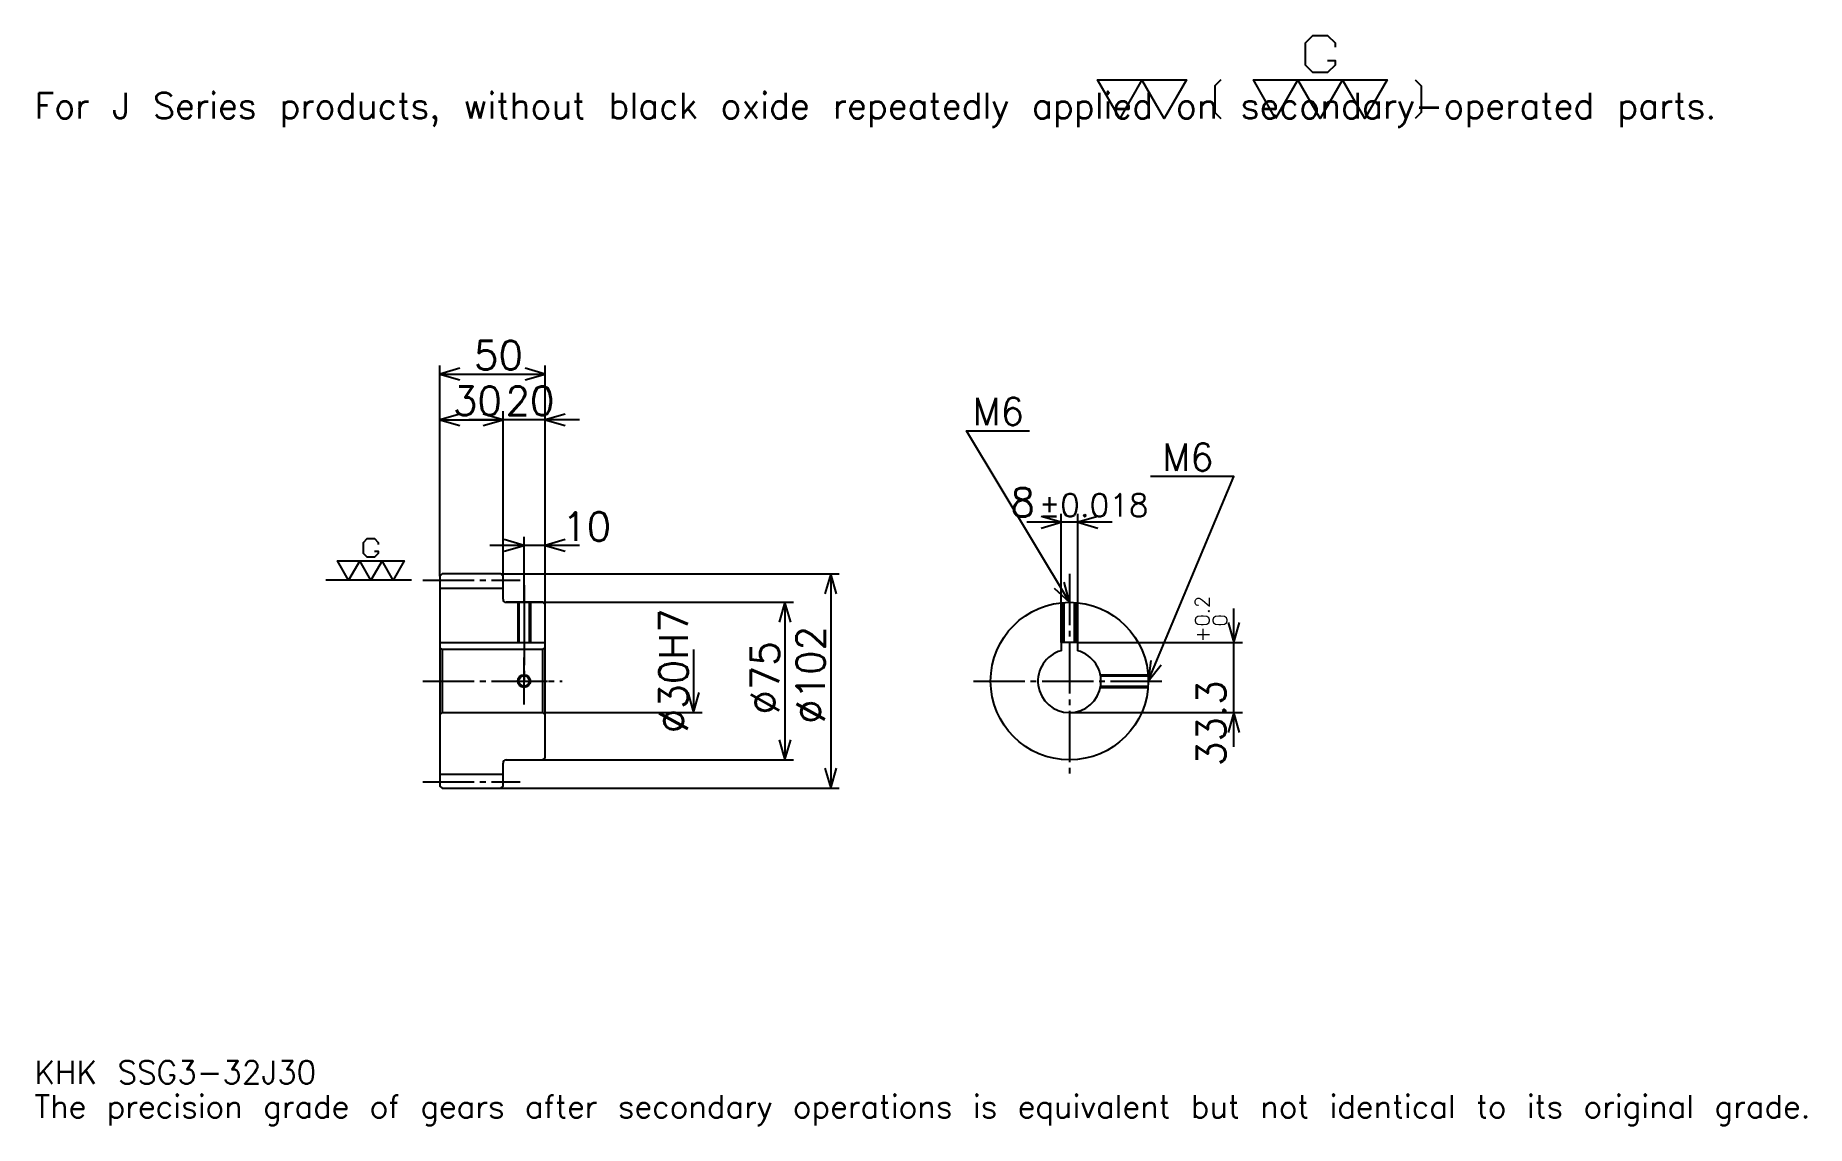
# Model space of a CAD drawing. Extents: x 28 to 870, y 10 to 529.
import ezdxf

# ---------------------------------------------------------------- set-up
doc = ezdxf.new("R2010")
doc.units = 0
doc.linetypes.add('DASHDOT', pattern=[32.608695, 24.456522, -2.717391, 2.717391, -2.717391])
doc.layers.get('0').update_dxf_attribs({"linetype": 'CONTINUOUS'})
doc.layers.add('DASHDOT', color=6, linetype='DASHDOT')
doc.styles.add('KANJI', font='TXT', dxfattribs={"bigfont": 'BIGFONT'})

msp = doc.modelspace()

# ---------------------------------------------------------------- linework, layer by layer
at = {"color": 5}
for p, q in [((220.108688, 272.467407), (220.108688, 371.652161)), ((270.108704, 272.467407), (270.108704, 371.652161)), ((220.108688, 367.576111), (270.108704, 367.576111)), ((220.108688, 345.836975), (250.108688, 345.836975)), ((286.413025, 345.836975), (233.804337, 345.836975)), ((250.108688, 272.467407), (250.108688, 349.913025)), ((539.869568, 297.010864), (499.260864, 297.010864)), ((515.565186, 239.767395), (515.565186, 301.086945)), ((523.565186, 239.767395), (523.565186, 301.086945)), ((260.108704, 272.467407), (260.108704, 290.130432)), ((286.413025, 286.054352), (243.804337, 286.054352)), ((220.108688, 271.467407), (220.108688, 272.467407)), ((249.108688, 272.467407), (270.108704, 272.467407)), ((250.108688, 271.467407), (250.108688, 272.467407)), ((260.108704, 258.967407), (260.108704, 272.467407)), ((260.108704, 258.967407), (260.108704, 272.467407)), ((270.108704, 272.467407), (410.054321, 272.467407)), ((270.108704, 257.967407), (270.108704, 272.467407)), ((405.978271, 272.467407), (405.978271, 170.467392)), ((251.608688, 258.967407), (270.108704, 258.967407)), ((270.108704, 258.967407), (388.315186, 258.967407)), ((384.239136, 258.967407), (384.239136, 183.967392)), ((597.82605, 190.16304), (597.82605, 256.071747)), ((340.760864, 236.467392), (340.760864, 206.467392)), ((523.565186, 239.767395), (601.902161, 239.767395)), ((270.108704, 206.467392), (344.836945, 206.467392)), ((519.565186, 206.467392), (601.902161, 206.467392)), ((251.608688, 183.967392), (270.108704, 183.967392)), ((270.108704, 183.967392), (388.315186, 183.967392)), ((249.108688, 170.467392), (270.108704, 170.467392)), ((270.108704, 170.467392), (410.054321, 170.467392))]:
    msp.add_line(p, q, dxfattribs=at)
at = {"color": 7}
msp.add_line((206.521729, 269.467407), (165.760864, 269.467407), dxfattribs=at)
at = {"color": 4}
for p, q in [((220.108688, 265.717407), (250.108688, 265.717407)), ((220.108688, 239.767395), (270.108704, 239.767395)), ((221.108688, 236.467392), (221.108688, 206.467392)), ((269.108704, 236.467392), (270.108704, 237.467392)), ((269.108704, 206.467392), (270.108704, 205.467392)), ((220.108688, 177.217392), (250.108688, 177.217392))]:
    msp.add_line(p, q, dxfattribs=at)
at = {"color": 7}
for points in [[(642.391296, 516.684753), (645.92395, 516.684753), (645.92395, 514.565186), (642.391296, 511.032593), (635.326111, 511.032593), (631.793518, 514.565186), (631.793518, 525.163025), (635.326111, 528.695679), (642.391296, 528.695679), (645.92395, 525.163025), (645.92395, 523.043457)], [(543.478271, 489.130432), (532.880432, 507.5), (575.271729, 507.5), (564.67395, 489.130432), (554.076111, 507.5), (543.478271, 489.130432)], [(591.521729, 507.5), (588.695679, 504.67392), (588.695679, 491.956512), (591.521729, 489.130432)], [(617.663086, 489.130432), (607.065247, 507.5), (670.652161, 507.5), (660.054382, 489.130432), (649.456543, 507.5), (638.858704, 489.130432), (628.260864, 507.5), (617.663086, 489.130432)], [(684.076111, 507.5), (686.902222, 504.67392), (686.902222, 491.956512), (684.076111, 489.130432)], [(188.994568, 283.244568), (190.760864, 283.244568), (190.760864, 282.184784), (188.994568, 280.418488), (185.461945, 280.418488), (183.695648, 282.184784), (183.695648, 287.483704), (185.461945, 289.25), (188.994568, 289.25), (190.760864, 287.483704), (190.760864, 286.42392)], [(176.630432, 269.467407), (171.331512, 278.652161), (203.125, 278.652161), (197.82608, 269.467407), (192.527161, 278.652161), (187.228256, 269.467407), (181.929337, 278.652161), (176.630432, 269.467407)]]:
    msp.add_lwpolyline(points, dxfattribs=at)
at = {"color": 5}
for points in [[(229.619553, 370.293488), (220.108688, 367.576111), (229.619553, 364.858704)], [(260.597809, 364.858704), (270.108704, 367.576111), (260.597809, 370.293488)], [(229.619553, 348.554352), (220.108688, 345.836975), (229.619553, 343.119568)], [(240.597824, 343.119568), (250.108688, 345.836975), (240.597824, 348.554352)], [(240.597824, 343.119568), (250.108688, 345.836975), (240.597824, 348.554352)], [(279.619568, 348.554352), (270.108704, 345.836975), (279.619568, 343.119568)], [(519.565186, 258.967407), (470.652161, 340.489136), (500.543457, 340.489136)], [(557.065186, 221.467392), (597.82605, 318.75), (558.152161, 318.75)], [(506.054321, 294.293457), (515.565186, 297.010864), (506.054321, 299.728271)], [(533.07605, 299.728271), (523.565186, 297.010864), (533.07605, 294.293457)], [(250.597824, 283.336975), (260.108704, 286.054352), (250.597824, 288.771729)], [(279.619568, 288.771729), (270.108704, 286.054352), (279.619568, 283.336975)], [(408.695648, 262.956512), (405.978271, 272.467407), (403.260864, 262.956512)], [(512.341736, 265.724792), (519.565186, 258.967407), (517.002014, 268.520996)], [(386.956512, 249.456528), (384.239136, 258.967407), (381.521729, 249.456528)], [(595.108704, 249.278259), (597.82605, 239.767395), (600.543457, 249.278259)], [(558.234314, 231.289505), (557.065186, 221.467392), (563.246887, 229.18927)], [(338.043457, 215.978256), (340.760864, 206.467392), (343.478271, 215.978256)], [(600.543457, 196.956528), (597.82605, 206.467392), (595.108704, 196.956528)], [(381.521729, 193.478256), (384.239136, 183.967392), (386.956512, 193.478256)], [(403.260864, 179.978271), (405.978271, 170.467392), (408.695648, 179.978271)]]:
    msp.add_lwpolyline(points, dxfattribs=at)
at = {"color": 4}
for points in [[(250.108688, 260.467407), (250.108688, 271.467407), (249.108688, 272.467407), (221.108688, 272.467407), (220.108688, 271.467407), (220.108688, 205.467392)], [(251.608688, 183.967392), (269.108704, 183.967392), (270.108704, 184.967392), (270.108704, 257.967407), (269.108704, 258.967407), (251.608688, 258.967407)], [(257.108704, 258.967407), (257.108704, 239.767395)], [(257.648682, 258.967407), (257.648682, 239.767395)], [(262.568695, 258.967407), (262.568695, 239.767395)], [(263.108704, 258.967407), (263.108704, 239.767395)], [(516.565186, 239.767395), (516.565186, 258.847198)], [(517.105225, 239.767395), (517.105225, 258.886627)], [(522.025208, 239.767395), (522.025208, 258.886627)], [(522.565186, 239.767395), (522.565186, 258.847198)], [(220.108688, 205.467392), (221.108688, 206.467392), (269.108704, 206.467392), (269.108704, 236.467392), (221.108688, 236.467392), (220.108688, 237.467392)], [(523.565186, 235.924225), (523.565186, 239.767395), (515.565186, 239.767395), (515.565186, 235.924225)], [(534.262146, 224.467392), (556.945007, 224.467392)], [(534.362122, 223.927399), (556.984436, 223.927399)], [(534.262146, 218.467392), (556.945007, 218.467392)], [(534.362122, 219.007385), (556.984436, 219.007385)], [(220.108688, 205.467392), (220.108688, 171.467392), (221.108688, 170.467392), (249.108688, 170.467392), (250.108688, 171.467392), (250.108688, 182.467392)]]:
    msp.add_lwpolyline(points, dxfattribs=at)
for centre, radius in [((519.565186, 221.467392), 37.5), ((260.108704, 221.467392), 2.46)]:
    msp.add_circle(centre, radius, dxfattribs=at)
at = {"color": 7}
msp.add_circle((260.108704, 221.467392), 3, dxfattribs=at)
at = {"color": 4}
for centre, radius, start, end in [((251.608688, 260.467407), 1.5, 180, 270), ((519.565186, 221.467392), 15, 105.466010323, 74.533989677), ((251.608688, 182.467392), 1.5, 90, 180)]:
    msp.add_arc(centre, radius, start, end, dxfattribs=at)
at = {"layer": 'DASHDOT', "color": 7}
for p, q in [((519.565186, 272.554352), (519.565186, 175.815216)), ((211.956512, 269.467407), (258.260864, 269.467407)), ((260.108704, 258.967407), (260.108704, 221.467392)), ((211.956512, 221.467392), (278.260864, 221.467392)), ((473.913025, 221.467392), (565.217407, 221.467392)), ((211.956512, 173.467392), (258.260864, 173.467392))]:
    msp.add_line(p, q, dxfattribs=at)
for points in [[(260.108704, 267.119568), (260.108704, 231.615219)], [(260.108704, 210.315216), (260.108704, 232.619568)], [(248.956512, 221.467392), (271.260864, 221.467392)]]:
    msp.add_lwpolyline(points, dxfattribs=at)

# ---------------------------------------------------------------- texts
at = {"color": 7, "style": 'KANJI'}
for s, height, p in [('For J Series products, without black oxide repeatedly applied on secondary-operated parts.', 12.228261, (27.173914, 489.130432)), ('50', 13.586957, (236.277161, 369.75)), ('30', 13.586957, (226.277161, 348.010864)), ('20', 13.586957, (251.277161, 348.010864)), ('M6', 13.043479, (473.369568, 343.206512)), ('M6', 13.043479, (563.586975, 321.467407)), ('8', 13.586957, (491.519043, 299.728271)), ('%%p0.018', 10.869565, (504.968445, 299.728271)), ('10', 13.586957, (278.260864, 288.228271)), ('KHK SSG3-32J30', 10.869565, (27.173914, 29.891304)), ('The precision grade of gears after secondary operations is equivalent but not identical to its original grade.', 10.869565, (27.173914, 13.586957))]:
    msp.add_text(s, height=height, dxfattribs=at).set_placement(p)
for s, height, p in [('%%c30H7', 13.586957, (338.043457, 196.671204)), ('0.2', 6.793478, (586.141296, 247.464539)), ('%%c102', 13.586957, (403.260864, 201.08696)), ('+', 6.793478, (586.141296, 239.855835)), ('0', 6.793478, (594.565186, 247.464539)), ('%%c75', 13.586957, (381.521729, 205.502716)), ('33.3', 13.586957, (593.75, 181.046112))]:
    msp.add_text(s, height=height, rotation=90, dxfattribs=at).set_placement(p)

doc.saveas('drawing.dxf')
